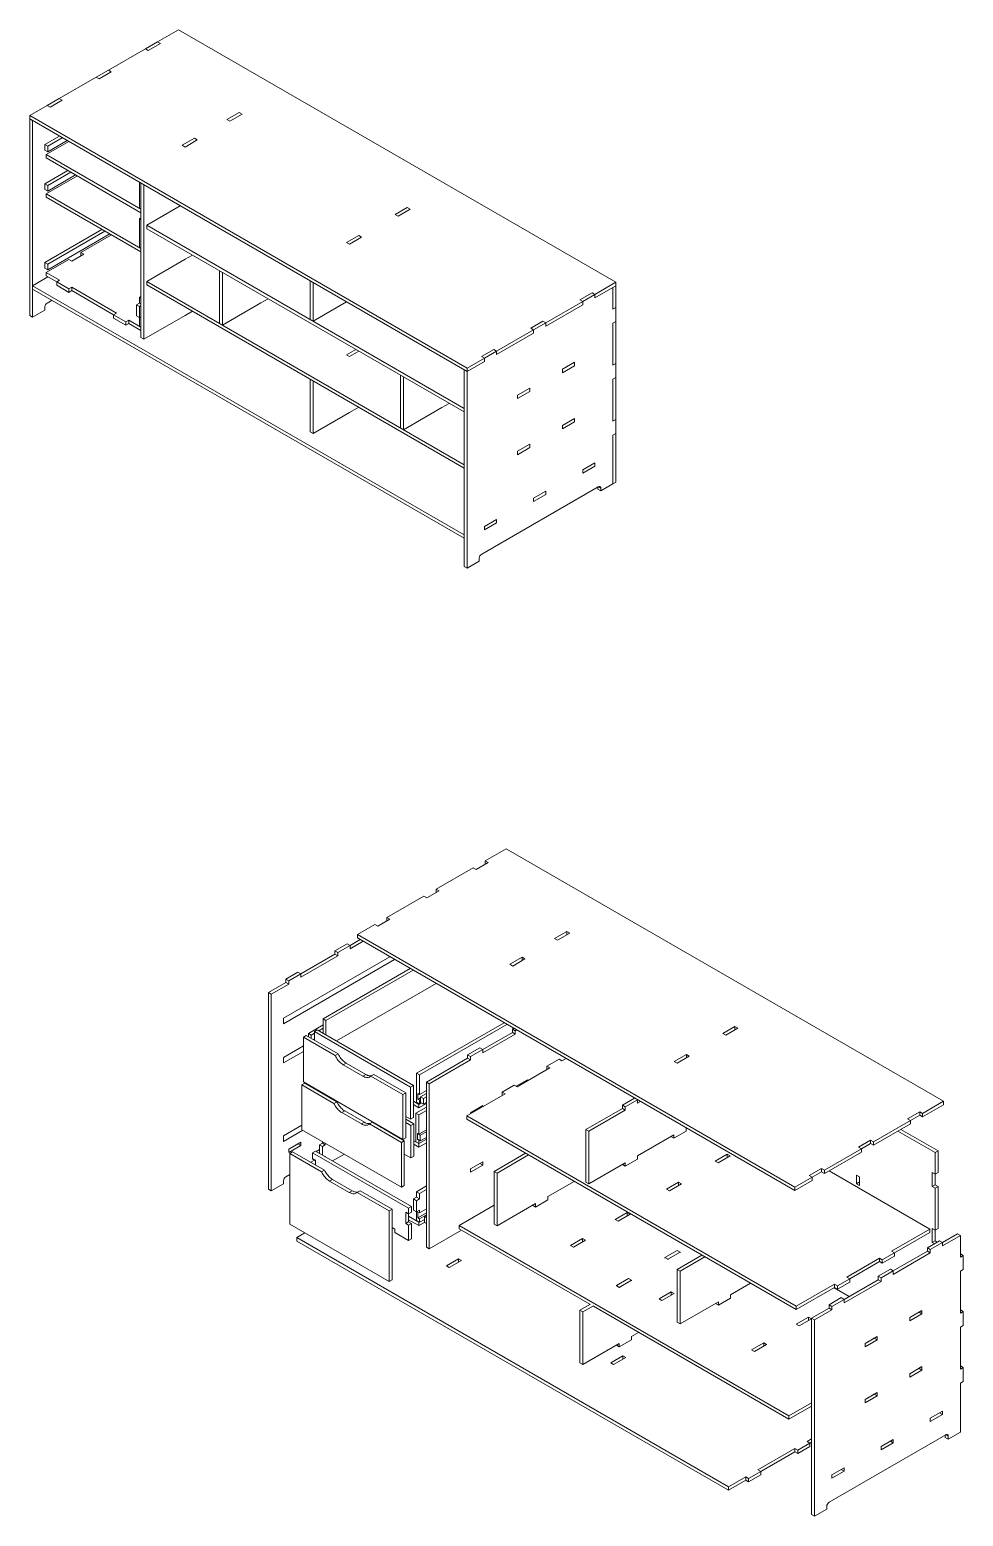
# Model space of a CAD drawing. Header units: millimetres. Extents: x -5350 to 9947, y -2228 to 2522.
# Drawn here: x 7231 to 9947, y -2076 to 2248 of the extents above; entities that cross this region are included whole.
import ezdxf

# ---------------------------------------------------------------- set-up
doc = ezdxf.new("R2010")
doc.units = ezdxf.units.MM

msp = doc.modelspace()

# ---------------------------------------------------------------- linework, layer by layer
at = {"color": 7, "linetype": 'Continuous', "lineweight": 15}
for p, q in [((7602.587, 2213.06), (7567.232, 2192.65)), ((7575.717, 2187.751), (7611.073, 2208.161)), ((7663.347, 2248.136), (7602.587, 2213.06)), ((7611.073, 2208.161), (7602.587, 2213.06)), ((8936.139, 1513.368), (7663.347, 2248.136)), ((7567.232, 2192.65), (7459.58, 2130.504)), ((7567.232, 2192.65), (7575.717, 2187.751)), ((7459.58, 2130.504), (7424.225, 2110.094)), ((7432.71, 2105.195), (7468.066, 2125.605)), ((7468.066, 2125.605), (7459.58, 2130.504)), ((7424.225, 2110.094), (7316.573, 2047.948)), ((7424.225, 2110.094), (7432.71, 2105.195)), ((7316.573, 2047.948), (7281.218, 2027.537)), ((7289.703, 2022.639), (7325.059, 2043.049)), ((7325.059, 2043.049), (7316.573, 2047.948)), ((7281.218, 2027.537), (7230.598, 1998.315)), ((7230.598, 1998.315), (8503.39, 1263.547)), ((7230.598, 1998.315), (7230.598, 1988.516)), ((7281.218, 2027.537), (7289.703, 2022.639)), ((7839.925, 2007.467), (7804.57, 1987.057)), ((7813.055, 1982.159), (7848.411, 2002.569)), ((7848.411, 2002.569), (7839.925, 2007.467)), ((7230.598, 1988.516), (8503.39, 1253.749)), ((7239.083, 1983.618), (7230.598, 1988.516)), ((7230.598, 1988.516), (7230.598, 1416.938)), ((7239.083, 1412.039), (7239.083, 1983.618)), ((7804.57, 1987.057), (7813.055, 1982.159)), ((7316.877, 1938.708), (7274.438, 1914.208)), ((7274.438, 1914.208), (7274.438, 1897.878)), ((7282.923, 1909.31), (7274.438, 1914.208)), ((7344.458, 1922.786), (7278.681, 1884.813)), ((7325.362, 1933.81), (7282.923, 1909.31)), ((7339.507, 1925.644), (7282.923, 1892.979)), ((7282.923, 1892.979), (7282.923, 1909.31)), ((7709.718, 1932.3), (7674.362, 1911.89)), ((7674.362, 1911.89), (7682.847, 1906.991)), ((7682.847, 1906.991), (7718.203, 1927.402)), ((7718.203, 1927.402), (7709.718, 1932.3)), ((7274.438, 1897.878), (7282.923, 1892.979)), ((7554.204, 1725.757), (7278.681, 1884.813)), ((7278.681, 1884.813), (7278.681, 1875.015)), ((7278.681, 1875.015), (7554.204, 1715.959)), ((7341.624, 1838.678), (7274.438, 1799.893)), ((7369.205, 1822.756), (7278.681, 1770.498)), ((7350.11, 1833.78), (7282.923, 1794.994)), ((7364.254, 1825.615), (7282.923, 1778.664)), ((7274.438, 1799.893), (7274.438, 1783.562)), ((7282.923, 1794.994), (7274.438, 1799.893)), ((7274.438, 1783.562), (7282.923, 1778.664)), ((7282.923, 1778.664), (7282.923, 1794.994)), ((7549.961, 1804.151), (7549.961, 1728.206)), ((7554.204, 1801.702), (7554.204, 1352.6)), ((7562.689, 1347.701), (7562.689, 1796.804)), ((7554.204, 1611.441), (7278.681, 1770.498)), ((7278.681, 1770.498), (7278.681, 1760.699)), ((7278.681, 1760.699), (7554.204, 1601.643)), ((7554.027, 1753.009), (7554.204, 1752.907)), ((7554.027, 1736.27), (7554.027, 1753.009)), ((7554.204, 1736.372), (7554.027, 1736.27)), ((7554.204, 1736.168), (7554.027, 1736.27)), ((7668.777, 1735.561), (7571.175, 1679.216)), ((8329.317, 1731.421), (8293.962, 1711.011)), ((8337.803, 1726.523), (8329.317, 1731.421)), ((7549.961, 1728.206), (7554.204, 1725.757)), ((7554.204, 1700.477), (7549.961, 1698.027)), ((7549.961, 1698.027), (7549.961, 1613.891)), ((7554.204, 1695.578), (7549.961, 1698.027)), ((8293.962, 1711.011), (8302.447, 1706.112)), ((8302.447, 1706.112), (8337.803, 1726.523)), ((7440.635, 1667.205), (7274.438, 1571.261)), ((7449.121, 1662.306), (7282.923, 1566.363)), ((7463.265, 1654.141), (7282.923, 1550.032)), ((7468.216, 1651.283), (7379.541, 1600.091)), ((8494.904, 1145.958), (7571.175, 1679.216)), ((7571.175, 1679.216), (7571.175, 1669.417)), ((8494.904, 1136.16), (7571.175, 1669.417)), ((8187.896, 1649.78), (8152.541, 1629.37)), ((8161.026, 1624.471), (8196.381, 1644.882)), ((8196.381, 1644.882), (8187.896, 1649.78)), ((7379.541, 1600.091), (7388.026, 1595.193)), ((7379.541, 1600.091), (7379.541, 1590.294)), ((7549.961, 1613.891), (7554.204, 1611.441)), ((7554.027, 1638.694), (7554.204, 1638.591)), ((7554.027, 1621.954), (7554.027, 1638.694)), ((7554.204, 1622.056), (7554.027, 1621.954)), ((7554.204, 1621.852), (7554.027, 1621.954)), ((8152.541, 1629.37), (8161.026, 1624.471)), ((7282.923, 1566.363), (7274.438, 1571.261)), ((7274.438, 1571.261), (7274.438, 1554.931)), ((7344.185, 1579.681), (7278.681, 1541.866)), ((7282.923, 1550.032), (7282.923, 1566.363)), ((7352.671, 1574.783), (7344.185, 1579.681)), ((7388.026, 1595.193), (7352.671, 1574.783)), ((7682.847, 1580.375), (7571.175, 1515.908)), ((7682.847, 1580.375), (7704.132, 1592.663)), ((7283.632, 1529.21), (7239.083, 1503.492)), ((7274.438, 1554.931), (7282.923, 1550.032)), ((7317.714, 1519.333), (7278.681, 1541.866)), ((7278.681, 1541.866), (7278.681, 1532.068)), ((7278.681, 1532.068), (7309.229, 1514.433)), ((7309.229, 1514.434), (7317.714, 1519.333)), ((7344.584, 1494.024), (7309.229, 1514.434)), ((7309.229, 1514.434), (7309.229, 1504.636)), ((8494.904, 982.65), (7571.175, 1515.908)), ((7571.175, 1515.908), (7571.175, 1506.109)), ((7791.398, 1542.285), (7782.912, 1547.184)), ((7782.912, 1547.184), (7782.912, 1393.674)), ((7791.398, 1388.776), (7791.398, 1542.285)), ((8046.475, 1517.52), (8046.475, 1404.831)), ((8494.904, 778.521), (7239.083, 1503.492)), ((7239.083, 1503.492), (7239.083, 1493.693)), ((8494.904, 768.723), (7239.083, 1493.693)), ((7344.584, 1484.226), (7309.229, 1504.636)), ((7353.069, 1498.923), (7344.584, 1494.024)), ((7344.584, 1494.024), (7344.584, 1484.226)), ((7353.069, 1489.124), (7344.584, 1484.226)), ((7483.22, 1423.788), (7353.069, 1498.923)), ((7353.069, 1498.923), (7353.069, 1489.124)), ((7353.069, 1489.124), (7474.735, 1418.888)), ((7554.204, 1471.845), (7549.961, 1469.396)), ((8494.904, 972.851), (7571.175, 1506.109)), ((8054.96, 1399.933), (8054.96, 1512.622)), ((8866.894, 1483.191), (8831.539, 1462.781)), ((8840.024, 1457.882), (8875.38, 1478.293)), ((8875.38, 1478.293), (8866.894, 1483.191)), ((8875.38, 1478.293), (8936.139, 1513.368)), ((8875.38, 1468.494), (8936.139, 1503.57)), ((8875.38, 1468.494), (8927.654, 1498.671)), ((8875.38, 1468.494), (8875.38, 1478.293)), ((8936.139, 1503.57), (8927.654, 1498.671)), ((8927.654, 1435.645), (8927.654, 1498.671)), ((8936.139, 1513.368), (8936.139, 1503.57)), ((8936.139, 1503.57), (8936.139, 1440.544)), ((7239.083, 1412.039), (7274.438, 1432.449)), ((7274.438, 1432.449), (7274.438, 1440.615)), ((7281.509, 1452.862), (7295.661, 1461.032)), ((7549.961, 1453.065), (7541.476, 1448.167)), ((7541.476, 1448.167), (7549.961, 1443.268)), ((7541.476, 1448.167), (7541.476, 1415.505)), ((7554.204, 1466.947), (7549.961, 1469.396)), ((7549.961, 1469.396), (7549.961, 1453.065)), ((7549.961, 1453.065), (7554.204, 1450.616)), ((7554.204, 1445.717), (7549.961, 1443.268)), ((7549.961, 1443.268), (7549.961, 1410.607)), ((7682.847, 1417.067), (7704.132, 1429.354)), ((7791.398, 1388.776), (7903.071, 1453.243)), ((7903.071, 1453.243), (7924.355, 1465.531)), ((8054.96, 1399.933), (8152.562, 1456.277)), ((8732.373, 1395.736), (8840.024, 1457.882)), ((8732.373, 1385.938), (8840.024, 1448.084)), ((8831.539, 1462.781), (8840.024, 1457.882)), ((8840.024, 1448.084), (8840.024, 1457.882)), ((8936.139, 1440.544), (8927.654, 1435.645)), ((8936.139, 1399.716), (8936.139, 1440.544)), ((7230.598, 1416.938), (7239.083, 1412.039)), ((7474.735, 1418.89), (7483.22, 1423.788)), ((7510.091, 1398.479), (7474.735, 1418.89)), ((7474.735, 1418.89), (7474.735, 1409.091)), ((7510.091, 1388.681), (7474.735, 1409.091)), ((7518.576, 1403.378), (7510.091, 1398.479)), ((7510.091, 1398.479), (7510.091, 1388.681)), ((7518.576, 1393.579), (7510.091, 1388.681)), ((7554.204, 1382.81), (7518.576, 1403.378)), ((7518.576, 1403.378), (7518.576, 1393.579)), ((7518.576, 1393.579), (7554.204, 1373.012)), ((7541.476, 1415.505), (7549.961, 1410.607)), ((7549.961, 1410.607), (7554.204, 1413.056)), ((7549.961, 1410.607), (7549.961, 1385.259)), ((7549.961, 1385.259), (7554.204, 1382.81)), ((7554.027, 1410.062), (7554.204, 1409.96)), ((7554.027, 1393.323), (7554.027, 1410.062)), ((7554.204, 1393.425), (7554.027, 1393.323)), ((7554.204, 1393.221), (7554.027, 1393.323)), ((7562.689, 1347.701), (7682.847, 1417.067)), ((7782.912, 1393.674), (7791.398, 1388.776)), ((8046.475, 1404.831), (8054.96, 1399.933)), ((8723.887, 1400.635), (8688.532, 1380.225)), ((8697.017, 1375.326), (8732.373, 1395.736)), ((8732.373, 1395.736), (8723.887, 1400.635)), ((8732.373, 1385.938), (8732.373, 1395.736)), ((8936.139, 1399.716), (8927.654, 1394.818)), ((8927.654, 1272.713), (8927.654, 1394.818)), ((8936.139, 1399.716), (8936.139, 1277.611)), ((7554.204, 1352.6), (7562.689, 1347.701)), ((8589.366, 1313.18), (8697.017, 1375.326)), ((8589.366, 1303.382), (8697.017, 1365.528)), ((8688.532, 1380.225), (8697.017, 1375.326)), ((8697.017, 1365.528), (8697.017, 1375.326)), ((8179.432, 1318.278), (8152.541, 1302.754)), ((8152.541, 1302.754), (8161.026, 1297.855)), ((8161.026, 1297.855), (8187.918, 1313.379)), ((8580.88, 1318.079), (8545.525, 1297.669)), ((8545.525, 1297.669), (8554.01, 1292.77)), ((8554.01, 1292.77), (8589.366, 1313.18)), ((8589.366, 1313.18), (8580.88, 1318.079)), ((8589.366, 1303.382), (8589.366, 1313.18)), ((8503.39, 1253.749), (8494.904, 1258.647)), ((8494.904, 1258.647), (8494.904, 687.069)), ((8503.39, 1263.547), (8554.01, 1292.77)), ((8503.39, 1253.749), (8554.01, 1282.972)), ((8503.39, 1263.547), (8503.39, 1253.749)), ((8554.01, 1282.972), (8554.01, 1292.77)), ((8780.626, 1260.284), (8815.981, 1280.694)), ((8780.626, 1250.486), (8815.981, 1270.896)), ((8780.626, 1250.486), (8780.626, 1260.284)), ((8815.981, 1270.896), (8815.981, 1280.694)), ((8936.139, 1277.611), (8927.654, 1272.713)), ((8936.139, 1236.784), (8936.139, 1277.611)), ((8054.96, 1226.826), (8046.475, 1231.725)), ((8046.475, 1231.725), (8046.475, 1078.215)), ((8054.96, 1073.316), (8054.96, 1226.826)), ((8318.522, 1237.983), (8310.037, 1242.882)), ((8310.037, 1242.882), (8310.037, 1089.372)), ((8318.522, 1084.473), (8318.522, 1237.983)), ((8503.39, 682.17), (8503.39, 1253.749)), ((8936.139, 1236.784), (8927.654, 1231.886)), ((8927.654, 1109.78), (8927.654, 1231.886)), ((8936.139, 1236.784), (8936.139, 1114.679)), ((8650.418, 1185.117), (8685.773, 1205.527)), ((8650.418, 1175.318), (8685.773, 1195.728)), ((8650.418, 1175.318), (8650.418, 1185.117)), ((8685.773, 1195.728), (8685.773, 1205.527)), ((8054.96, 1073.316), (8161.026, 1134.547)), ((8161.026, 1134.547), (8187.918, 1150.071)), ((8318.522, 1084.473), (8430.195, 1148.941)), ((8430.195, 1148.941), (8451.48, 1161.228)), ((8310.037, 1089.372), (8318.522, 1084.473)), ((8780.626, 1096.976), (8815.981, 1117.386)), ((8780.626, 1087.178), (8815.981, 1107.588)), ((8780.626, 1087.178), (8780.626, 1096.976)), ((8815.981, 1107.588), (8815.981, 1117.386)), ((8936.139, 1114.679), (8927.654, 1109.78)), ((8936.139, 1073.852), (8936.139, 1114.679)), ((8046.475, 1078.215), (8054.96, 1073.316)), ((8650.418, 1021.809), (8685.773, 1042.219)), ((8685.773, 1032.42), (8685.773, 1042.219)), ((8936.139, 1073.852), (8927.654, 1068.953)), ((8927.654, 927.093), (8927.654, 1068.953)), ((8936.139, 1073.852), (8936.139, 931.991)), ((8650.418, 1012.01), (8685.773, 1032.42)), ((8650.418, 1012.01), (8650.418, 1021.809)), ((8875.38, 988.368), (8840.024, 967.958)), ((8875.38, 978.57), (8840.024, 958.159)), ((8840.024, 967.958), (8840.024, 958.159)), ((8875.38, 988.368), (8875.38, 978.57)), ((8885.227, 918.931), (8545.816, 722.993)), ((8883.813, 911.581), (8883.813, 918.115)), ((8892.298, 906.683), (8883.813, 911.581)), ((8892.298, 906.683), (8927.654, 927.093)), ((8892.298, 906.683), (8892.298, 914.848)), ((8936.139, 931.991), (8927.654, 927.093)), ((8732.373, 905.812), (8697.017, 885.402)), ((8732.373, 896.013), (8697.017, 875.603)), ((8697.017, 885.402), (8697.017, 875.603)), ((8732.373, 905.812), (8732.373, 896.013)), ((8589.366, 823.256), (8554.01, 802.846)), ((8589.366, 823.256), (8589.366, 813.457)), ((8494.904, 778.521), (8494.904, 768.723)), ((8589.366, 813.457), (8554.01, 793.047)), ((8554.01, 802.846), (8554.01, 793.047)), ((8503.39, 682.17), (8538.745, 702.581)), ((8538.745, 710.746), (8538.745, 702.581)), ((8494.904, 687.069), (8503.39, 682.17)), ((8616.974, -134.291), (8556.215, -169.367)), ((8564.7, -174.266), (8556.215, -169.367)), ((8556.215, -179.164), (8556.215, -169.367)), ((9889.766, -869.059), (8616.974, -134.291)), ((8520.859, -189.777), (8413.208, -251.923)), ((8520.859, -189.777), (8529.345, -194.676)), ((8529.345, -194.676), (8564.7, -174.266)), ((8386.338, -277.232), (8421.693, -256.822)), ((8421.693, -256.822), (8413.208, -251.923)), ((8413.208, -261.72), (8413.208, -251.923)), ((8377.852, -272.333), (8270.201, -334.479)), ((8377.852, -272.333), (8386.338, -277.232)), ((8243.331, -359.788), (8278.686, -339.378)), ((8270.201, -343.637), (8261.814, -348.478)), ((8278.686, -339.378), (8270.201, -334.479)), ((8270.201, -344.276), (8270.201, -334.479)), ((8234.845, -354.89), (8184.225, -384.112)), ((8184.225, -384.112), (9457.017, -1118.88)), ((8184.225, -384.112), (8184.225, -393.911)), ((8234.845, -354.89), (8243.331, -359.788)), ((8261.814, -348.478), (8262.368, -348.798)), ((8261.814, -349.118), (8261.814, -348.478)), ((8793.553, -374.96), (8758.197, -395.37)), ((8766.683, -400.268), (8802.038, -379.858)), ((8802.038, -379.858), (8793.553, -374.96)), ((8793.553, -384.756), (8793.553, -374.96)), ((8154.162, -410.624), (8118.807, -431.035)), ((8118.807, -431.035), (8127.292, -435.933)), ((8118.807, -440.833), (8118.807, -431.035)), ((8127.292, -435.933), (8162.647, -415.523)), ((8162.647, -415.523), (8154.162, -410.624)), ((8162.647, -415.524), (8192.156, -398.489)), ((8162.647, -425.321), (8200.641, -403.388)), ((8162.647, -425.321), (8162.647, -415.523)), ((8184.225, -393.911), (9457.017, -1128.678)), ((8758.197, -395.37), (8766.683, -400.268)), ((8278.436, -448.298), (7969.02, -626.92)), ((7969.02, -643.169), (8292.509, -456.422)), ((7969.02, -643.25), (8292.58, -456.463)), ((8019.64, -498.081), (8118.807, -440.833)), ((8019.64, -507.877), (8127.292, -445.731)), ((8118.807, -440.833), (8127.292, -445.731)), ((8127.292, -445.731), (8127.292, -435.933)), ((8663.345, -450.127), (8627.989, -470.537)), ((8627.989, -470.537), (8636.475, -475.436)), ((8636.475, -475.436), (8671.83, -455.025)), ((8671.83, -455.025), (8663.345, -450.127)), ((8663.345, -459.924), (8663.345, -450.127)), ((8011.155, -493.18), (7975.8, -513.591)), ((7975.8, -513.591), (7984.285, -518.489)), ((7975.8, -523.389), (7975.8, -513.591)), ((7984.285, -518.489), (8019.64, -498.079)), ((7984.285, -528.288), (7984.285, -518.489)), ((8019.64, -498.079), (8011.155, -493.18)), ((8019.64, -507.877), (8019.64, -498.079)), ((8338.067, -482.722), (8084.088, -629.342)), ((8346.553, -487.621), (8092.573, -634.24)), ((7925.179, -552.612), (7975.8, -523.389)), ((7933.664, -557.51), (7925.179, -552.612)), ((7925.179, -552.612), (7925.179, -1124.19)), ((7933.664, -557.51), (7984.285, -528.288)), ((7933.664, -1129.089), (7933.664, -557.51)), ((7975.8, -523.389), (7984.285, -528.288)), ((8412.984, -525.971), (8123.219, -693.249)), ((7969.02, -626.92), (7969.02, -643.25)), ((8084.088, -646.901), (8041.533, -671.468)), ((8092.573, -634.24), (8084.088, -629.342)), ((8084.088, -629.342), (8084.088, -670.659)), ((8092.573, -675.558), (8092.573, -634.24)), ((8610.948, -640.253), (8356.165, -787.335)), ((8619.433, -645.151), (8364.65, -792.234)), ((8026.9, -682.52), (8035.385, -677.622)), ((8026.9, -682.52), (8026.9, -812.779)), ((8119.768, -736.132), (8026.9, -682.52)), ((8128.253, -731.233), (8035.385, -677.622)), ((8050.018, -676.366), (8041.533, -671.468)), ((8041.533, -671.468), (8041.533, -681.171)), ((8059.008, -671.176), (8050.018, -676.366)), ((8050.018, -686.069), (8050.018, -676.366)), ((8059.008, -687.507), (8055.758, -689.383)), ((8059.008, -689.286), (8057.299, -690.273)), ((8059.008, -665.978), (8067.494, -661.08)), ((8338.774, -827.483), (8059.008, -665.978)), ((8059.008, -665.978), (8059.008, -691.259)), ((8347.259, -822.585), (8067.494, -661.08)), ((8084.088, -656.698), (8071.996, -663.679)), ((8548.804, -718.336), (8635.172, -668.477)), ((8643.657, -673.375), (8548.804, -728.133)), ((8639.019, -656.458), (8635.172, -658.678)), ((8635.172, -658.678), (8643.657, -663.577)), ((8635.172, -668.477), (8635.172, -658.678)), ((8635.172, -668.477), (8643.657, -673.375)), ((8643.657, -663.577), (8647.504, -661.356)), ((8643.657, -673.375), (8643.657, -663.577)), ((9282.945, -651.006), (9247.589, -671.416)), ((9247.589, -671.416), (9256.075, -676.315)), ((9256.075, -676.315), (9291.43, -655.905)), ((9291.43, -655.905), (9282.945, -651.006)), ((9282.945, -660.803), (9282.945, -651.006)), ((8026.9, -707.822), (7969.02, -741.235)), ((7969.02, -757.484), (8026.9, -724.071)), ((7969.02, -757.566), (8026.9, -724.153)), ((8128.253, -731.233), (8119.768, -736.132)), ((8540.319, -713.436), (8504.964, -733.846)), ((8504.964, -733.846), (8513.449, -738.744)), ((8504.964, -743.644), (8504.964, -733.846)), ((8513.449, -738.744), (8548.804, -718.334)), ((8548.804, -718.334), (8540.319, -713.436)), ((8548.804, -728.133), (8548.804, -718.334)), ((9141.523, -732.647), (9106.168, -753.057)), ((9150.009, -737.545), (9141.523, -732.647)), ((9141.523, -742.444), (9141.523, -732.647)), ((7969.02, -741.235), (7969.02, -757.566)), ((8151.545, -758.063), (8143.06, -762.962)), ((8143.06, -762.962), (8200.007, -795.837)), ((8151.545, -758.063), (8208.493, -790.939)), ((8384.806, -813.01), (8504.964, -743.644)), ((8513.449, -748.543), (8393.291, -817.909)), ((8504.964, -743.644), (8513.449, -748.543)), ((8513.449, -748.543), (8513.449, -738.744)), ((8744.133, -771.946), (8649.28, -826.703)), ((8771.003, -746.637), (8735.647, -767.047)), ((8735.647, -767.047), (8744.133, -771.946)), ((8735.647, -776.844), (8735.647, -767.047)), ((8779.488, -751.536), (8771.003, -746.637)), ((8791.602, -744.542), (8779.488, -751.536)), ((8790.685, -744.013), (8790.685, -745.072)), ((8791.358, -744.401), (8791.358, -744.683)), ((9106.168, -753.057), (9114.653, -757.956)), ((9114.653, -757.956), (9150.009, -737.545)), ((8022.904, -821.504), (8031.389, -816.606)), ((8022.904, -821.504), (8022.904, -951.764)), ((8115.773, -875.116), (8022.904, -821.504)), ((8026.9, -812.779), (8316.167, -979.77)), ((8124.258, -870.218), (8031.389, -816.606)), ((8208.493, -790.939), (8200.007, -795.837)), ((8231.784, -791), (8223.299, -795.899)), ((8316.167, -849.511), (8223.299, -795.899)), ((8324.653, -844.612), (8231.784, -791)), ((8364.65, -792.234), (8356.165, -787.335)), ((8356.165, -787.335), (8356.165, -871.472)), ((8364.65, -849.221), (8364.65, -792.234)), ((8393.291, -817.909), (8384.806, -813.01)), ((8384.806, -813.01), (8384.806, -1293.136)), ((8393.291, -1298.035), (8393.291, -817.909)), ((8646.626, -825.171), (8679.012, -806.475)), ((8670.527, -811.375), (8646.627, -825.172)), ((8670.527, -811.375), (8670.527, -811.373)), ((8673.18, -812.906), (8670.527, -811.375)), ((8679.012, -809.539), (8679.012, -806.475)), ((8060.208, -832.008), (8060.208, -833.242)), ((8316.167, -849.511), (8324.653, -844.612)), ((8316.167, -979.77), (8316.167, -849.511)), ((8324.653, -974.871), (8324.653, -844.612)), ((8338.774, -827.483), (8347.259, -822.585)), ((8338.774, -921.419), (8338.774, -827.483)), ((8347.259, -916.52), (8347.259, -822.585)), ((8360.231, -846.669), (8364.65, -849.221)), ((8360.231, -863.408), (8360.231, -846.669)), ((8367.658, -859.121), (8360.231, -863.408)), ((8364.65, -865.96), (8360.231, -863.408)), ((8384.806, -837.585), (8364.65, -849.221)), ((8367.658, -864.223), (8364.65, -865.96)), ((8384.806, -846.331), (8367.658, -856.23)), ((8367.658, -856.23), (8367.658, -872.561)), ((8376.144, -861.128), (8367.658, -856.23)), ((8384.806, -856.128), (8376.144, -861.128)), ((8376.144, -877.459), (8376.144, -861.128)), ((8613.925, -847.113), (8502.252, -911.581)), ((8640.795, -821.805), (8605.439, -842.215)), ((8605.439, -842.215), (8613.925, -847.113)), ((8605.439, -852.012), (8605.439, -842.215)), ((8649.28, -826.703), (8640.795, -821.805)), ((8990.586, -859.413), (8955.311, -879.777)), ((8963.796, -884.676), (8999.071, -864.312)), ((8999.151, -874.064), (8999.151, -864.358)), ((8124.258, -870.218), (8115.773, -875.116)), ((8147.549, -897.048), (8139.064, -901.946)), ((8139.064, -901.946), (8196.012, -934.822)), ((8147.549, -897.048), (8204.497, -929.923)), ((8363.053, -877.807), (8347.259, -868.689)), ((8347.259, -878.488), (8363.053, -887.605)), ((8384.806, -885.631), (8354.567, -903.087)), ((8363.053, -907.986), (8354.567, -903.087)), ((8354.567, -903.087), (8354.567, -987.224)), ((8356.165, -871.472), (8364.65, -876.37)), ((8369.899, -873.854), (8363.053, -877.807)), ((8384.806, -875.047), (8363.053, -887.605)), ((8363.053, -887.605), (8363.053, -877.807)), ((8384.806, -895.428), (8363.053, -907.986)), ((8363.053, -964.972), (8363.053, -907.986)), ((8364.65, -876.37), (8364.65, -865.96)), ((8369.454, -873.597), (8364.65, -876.37)), ((8367.658, -872.561), (8376.144, -877.459)), ((8384.806, -872.459), (8376.144, -877.459)), ((8513.449, -902.052), (8548.804, -881.642)), ((8540.319, -886.542), (8513.449, -902.054)), ((8513.449, -905.117), (8513.449, -902.052)), ((8540.319, -886.542), (8540.319, -886.541)), ((8542.972, -888.074), (8540.319, -886.542)), ((8548.804, -884.706), (8548.804, -881.642)), ((8849.244, -950.806), (8955.311, -889.576)), ((8857.73, -955.705), (8963.796, -894.474)), ((8955.311, -879.777), (8963.796, -884.676)), ((8955.311, -889.576), (8955.311, -879.777)), ((8955.311, -889.576), (8963.796, -894.474)), ((8963.796, -894.474), (8963.796, -884.676)), ((8999.151, -874.064), (9007.558, -869.211)), ((9820.522, -899.236), (9785.166, -919.646)), ((9829.007, -904.134), (9820.522, -899.236)), ((9820.522, -909.035), (9820.522, -899.236)), ((9829.007, -904.134), (9889.766, -869.059)), ((9829.007, -913.933), (9889.766, -878.857)), ((9829.007, -913.933), (9829.007, -904.134)), ((9889.766, -869.059), (9889.766, -878.857)), ((8022.904, -938.76), (7969.02, -969.867)), ((8204.497, -929.923), (8196.012, -934.822)), ((8227.789, -929.985), (8219.303, -934.883)), ((8312.172, -988.495), (8219.303, -934.883)), ((8320.657, -983.597), (8227.789, -929.985)), ((8324.653, -913.266), (8338.774, -921.419)), ((8348.459, -934.771), (8324.653, -921.028)), ((8339.974, -939.67), (8324.653, -930.825)), ((8338.774, -921.419), (8347.259, -916.52)), ((8339.974, -939.67), (8348.459, -934.771)), ((8339.974, -1033.605), (8339.974, -939.67)), ((8348.459, -1028.706), (8348.459, -934.771)), ((9461.337, -1465.249), (8502.252, -911.581)), ((8502.252, -911.581), (8502.252, -921.379)), ((9461.337, -1475.047), (8502.252, -921.379)), ((8857.73, -955.705), (8849.244, -950.806)), ((8849.244, -950.806), (8849.244, -1104.316)), ((9140.572, -955.731), (9140.572, -945.999)), ((9686, -986.691), (9793.651, -924.545)), ((9686, -996.489), (9793.651, -934.343)), ((9765.542, -950.57), (9873.851, -1013.095)), ((9785.166, -919.646), (9793.651, -924.545)), ((9820.522, -909.035), (9793.651, -924.546)), ((9793.651, -934.343), (9793.651, -924.545)), ((9829.007, -913.933), (9820.522, -909.035)), ((7969.02, -986.116), (8025.715, -953.386)), ((7969.02, -986.198), (8025.786, -953.427)), ((7969.02, -969.867), (7969.02, -986.198)), ((8019.64, -988.003), (7984.285, -1008.414)), ((7984.285, -1008.415), (8011.155, -992.903)), ((8011.155, -992.902), (8011.155, -992.903)), ((8011.155, -992.903), (8019.64, -997.802)), ((8019.64, -988.003), (8019.64, -997.802)), ((8022.904, -951.764), (8312.172, -1118.754)), ((8073.705, -995.749), (8082.19, -990.851)), ((8082.19, -985.989), (8082.19, -990.851)), ((8090.675, -995.749), (8082.19, -990.851)), ((8090.675, -995.749), (8090.675, -990.887)), ((8312.172, -988.495), (8320.657, -983.597)), ((8312.172, -1118.754), (8312.172, -988.495)), ((8316.167, -979.77), (8324.653, -974.871)), ((8320.657, -1113.856), (8320.657, -983.597)), ((8363.053, -992.122), (8348.459, -983.697)), ((8348.459, -993.496), (8363.053, -1001.921)), ((8354.567, -987.224), (8363.053, -992.122)), ((8358.633, -962.421), (8363.053, -964.972)), ((8358.633, -979.16), (8358.633, -962.421)), ((8358.81, -979.058), (8358.633, -979.16)), ((8363.053, -981.711), (8358.633, -979.16)), ((8358.987, -962.625), (8358.81, -962.727)), ((8358.81, -962.727), (8358.81, -979.058)), ((8367.295, -967.626), (8358.81, -962.727)), ((8358.81, -979.058), (8367.295, -983.956)), ((8384.806, -952.414), (8363.053, -964.972)), ((8384.806, -979.564), (8363.053, -992.122)), ((8363.229, -981.609), (8363.053, -981.711)), ((8363.053, -992.122), (8363.053, -981.711)), ((8384.806, -989.363), (8363.053, -1001.921)), ((8363.053, -1001.921), (8363.053, -992.122)), ((8384.806, -957.517), (8367.295, -967.626)), ((8367.295, -983.956), (8367.295, -967.626)), ((8384.806, -973.848), (8367.295, -983.956)), ((8857.73, -1109.214), (8857.73, -955.705)), ((8999.151, -1027.574), (9105.217, -966.343)), ((9096.732, -971.243), (9096.732, -971.241)), ((9096.732, -971.243), (9105.217, -976.141)), ((9105.217, -976.141), (9140.572, -955.731)), ((9105.217, -976.141), (9105.217, -966.343)), ((9677.515, -981.792), (9642.159, -1002.202)), ((9677.515, -991.591), (9650.645, -1007.102)), ((9686, -986.691), (9677.515, -981.792)), ((9677.515, -991.591), (9677.515, -981.792)), ((9686, -996.489), (9677.515, -991.591)), ((9686, -996.489), (9686, -986.691)), ((9757.057, -955.469), (9865.365, -1017.994)), ((8019.64, -997.802), (7984.285, -1018.212)), ((7984.285, -1008.414), (7984.285, -1018.212)), ((7987.12, -1020.603), (7995.606, -1015.705)), ((7987.12, -1020.603), (7987.12, -1226.33)), ((8079.989, -1074.215), (7987.12, -1020.603)), ((8088.474, -1069.317), (7995.606, -1015.705)), ((8053.511, -1020.763), (8053.277, -1020.898)), ((8053.511, -1021.034), (8053.277, -1020.898)), ((8053.277, -1020.898), (8053.277, -1037.229)), ((8053.277, -1037.229), (8061.762, -1042.127)), ((8053.511, -1018.598), (8061.996, -1013.699)), ((8053.511, -1018.598), (8053.511, -1034.928)), ((8333.277, -1180.103), (8053.511, -1018.598)), ((8061.996, -1039.827), (8053.511, -1034.928)), ((8341.762, -1175.205), (8061.996, -1013.699)), ((8073.705, -1009.105), (8063.872, -1014.782)), ((8073.705, -1018.902), (8072.357, -1019.68)), ((8082.19, -1000.648), (8073.705, -995.749)), ((8073.705, -1020.458), (8073.705, -995.749)), ((8082.19, -1000.648), (8090.675, -995.749)), ((8082.19, -1025.357), (8082.19, -1000.648)), ((8090.675, -1028.411), (8089.078, -1029.333)), ((8090.675, -1030.255), (8090.675, -1028.411)), ((8146.19, -1022.935), (8112.093, -1042.619)), ((8320.657, -1022.454), (8339.974, -1033.605)), ((8339.974, -1033.605), (8348.459, -1028.706)), ((8582.413, -1072.727), (8673.418, -1020.191)), ((8590.898, -1077.626), (8681.903, -1025.09)), ((8963.796, -1057.782), (8999.151, -1037.372)), ((8999.151, -1037.372), (8999.151, -1027.574)), ((9260.395, -1022.684), (9225.039, -1043.094)), ((9233.525, -1047.992), (9268.88, -1027.582)), ((9268.88, -1027.582), (9260.395, -1022.684)), ((9260.395, -1032.481), (9260.395, -1022.684)), ((9542.993, -1069.247), (9650.645, -1007.101)), ((9542.993, -1079.045), (9650.645, -1016.899)), ((9642.159, -1002.202), (9650.645, -1007.101)), ((9650.645, -1016.899), (9650.645, -1007.101)), ((9873.851, -1013.095), (9865.365, -1017.994)), ((9865.365, -1017.994), (9865.365, -1081.02)), ((9873.851, -1013.095), (9873.851, -1076.121)), ((8048.695, -1046.353), (8058.888, -1040.468)), ((8061.762, -1042.127), (8061.762, -1039.691)), ((8061.996, -1041.992), (8061.762, -1042.127)), ((8061.996, -1054.032), (8061.996, -1039.827)), ((8088.474, -1069.317), (8079.989, -1074.215)), ((8513.449, -1065.361), (8548.804, -1044.95)), ((8540.319, -1049.85), (8513.449, -1065.362)), ((8513.449, -1075.159), (8548.804, -1054.749)), ((8513.449, -1075.159), (8513.449, -1065.361)), ((8540.319, -1049.85), (8540.319, -1049.849)), ((8548.804, -1054.749), (8540.319, -1049.85)), ((8548.804, -1054.749), (8548.804, -1044.95)), ((8590.898, -1077.626), (8582.413, -1072.727)), ((8582.413, -1072.727), (8582.413, -1226.237)), ((8590.898, -1231.136), (8590.898, -1077.626)), ((8857.73, -1109.214), (8963.796, -1047.984)), ((8955.311, -1052.884), (8955.311, -1052.882)), ((8955.311, -1052.884), (8963.796, -1057.782)), ((8963.796, -1057.782), (8963.796, -1047.984)), ((9225.039, -1043.094), (9233.525, -1047.992)), ((9534.508, -1064.348), (9499.152, -1084.758)), ((9534.508, -1074.147), (9507.638, -1089.659)), ((9542.993, -1069.247), (9534.508, -1064.348)), ((9534.508, -1074.147), (9534.508, -1064.348)), ((9542.993, -1079.045), (9534.508, -1074.147)), ((9542.993, -1079.045), (9542.993, -1069.247)), ((9850.246, -1240.736), (9556.576, -1071.204)), ((9865.365, -1081.02), (9856.88, -1076.121)), ((9856.88, -1076.121), (9856.88, -1116.949)), ((9873.851, -1076.121), (9865.365, -1081.02)), ((9865.365, -1081.02), (9865.365, -1112.05)), ((7925.179, -1124.19), (7933.664, -1129.089)), ((7933.664, -1129.089), (7969.02, -1108.679)), ((7969.02, -1108.679), (7969.02, -1100.513)), ((7976.091, -1088.266), (7987.12, -1081.899)), ((8111.766, -1096.147), (8103.28, -1101.045)), ((8103.28, -1101.045), (8160.228, -1133.921)), ((8111.766, -1096.147), (8168.713, -1129.022)), ((8312.172, -1118.754), (8320.657, -1113.856)), ((8384.806, -1115.359), (8356.064, -1131.951)), ((8737.926, -1146.258), (8814.861, -1101.845)), ((8849.244, -1104.316), (8857.73, -1109.214)), ((9118.973, -1104.325), (9083.618, -1124.735)), ((9092.103, -1129.633), (9127.459, -1109.223)), ((9127.459, -1109.223), (9118.973, -1104.325)), ((9118.973, -1114.121), (9118.973, -1104.325)), ((9457.017, -1118.88), (9507.638, -1089.657)), ((9457.017, -1128.678), (9507.638, -1099.455)), ((9457.017, -1118.88), (9457.017, -1128.678)), ((9499.152, -1084.758), (9507.638, -1089.657)), ((9507.638, -1099.455), (9507.638, -1089.657)), ((9645.142, -1089.009), (9636.657, -1084.11)), ((9636.657, -1084.11), (9636.657, -1108.607)), ((9645.142, -1103.708), (9636.657, -1108.607)), ((9636.657, -1108.607), (9645.142, -1113.505)), ((9645.142, -1113.505), (9645.142, -1089.009)), ((9865.365, -1112.05), (9856.88, -1116.949)), ((9856.88, -1116.949), (9865.365, -1121.847)), ((9865.365, -1112.05), (9873.851, -1116.949)), ((9873.851, -1116.949), (9865.365, -1121.847)), ((9865.365, -1121.847), (9865.365, -1243.952)), ((9873.851, -1116.949), (9873.851, -1239.054)), ((8168.713, -1129.022), (8160.228, -1133.921)), ((8192.005, -1129.084), (8183.52, -1133.982)), ((8276.388, -1187.594), (8183.52, -1133.982)), ((8284.873, -1182.696), (8192.005, -1129.084)), ((8356.064, -1148.282), (8347.578, -1153.18)), ((8347.578, -1153.18), (8356.064, -1158.079)), ((8347.578, -1153.18), (8347.578, -1185.842)), ((8364.549, -1136.849), (8356.064, -1131.951)), ((8356.064, -1131.951), (8356.064, -1148.282)), ((8356.064, -1148.282), (8364.549, -1153.18)), ((8364.549, -1153.18), (8356.064, -1158.079)), ((8356.064, -1158.079), (8356.064, -1190.74)), ((8384.806, -1125.155), (8364.549, -1136.849)), ((8364.549, -1153.18), (8364.549, -1136.849)), ((8590.898, -1231.136), (8702.571, -1166.668)), ((8702.571, -1176.467), (8737.926, -1156.057)), ((8702.571, -1176.467), (8702.571, -1166.668)), ((8737.926, -1156.057), (8737.926, -1146.258)), ((9083.618, -1124.735), (9092.103, -1129.633)), ((8276.388, -1187.594), (8284.873, -1182.696)), ((8276.388, -1393.321), (8276.388, -1187.594)), ((8284.873, -1388.422), (8284.873, -1182.696)), ((8333.277, -1196.434), (8324.792, -1191.535)), ((8324.792, -1191.535), (8324.792, -1224.197)), ((8333.277, -1180.103), (8341.762, -1175.205)), ((8333.277, -1196.434), (8333.277, -1180.103)), ((8341.762, -1191.535), (8333.277, -1196.434)), ((8333.277, -1196.434), (8333.277, -1219.299)), ((8363.053, -1220.754), (8333.277, -1203.565)), ((8341.762, -1191.535), (8341.762, -1175.205)), ((8347.578, -1185.842), (8356.064, -1190.74)), ((8356.064, -1190.74), (8364.549, -1185.842)), ((8356.064, -1190.74), (8356.064, -1216.088)), ((8360.129, -1191.285), (8364.549, -1193.836)), ((8360.129, -1208.024), (8360.129, -1191.285)), ((8384.806, -1193.779), (8360.129, -1208.024)), ((8364.549, -1210.575), (8360.129, -1208.024)), ((8384.806, -1182.142), (8364.549, -1193.836)), ((8364.549, -1193.836), (8364.549, -1185.842)), ((8384.806, -1198.881), (8364.549, -1210.575)), ((8364.549, -1220.986), (8364.549, -1210.575)), ((8384.806, -1201.593), (8379.224, -1204.816)), ((8384.806, -1208.038), (8379.224, -1204.816)), ((8379.224, -1204.816), (8379.224, -1221.146)), ((8582.413, -1171.577), (8480.702, -1230.293)), ((8694.086, -1171.568), (8694.086, -1171.567)), ((8694.086, -1171.568), (8702.571, -1176.467)), ((8969.676, -1192.482), (8934.321, -1212.892)), ((8942.806, -1217.791), (8978.162, -1197.38)), ((8978.162, -1197.38), (8969.676, -1192.482)), ((8969.676, -1202.279), (8969.676, -1192.482)), ((7987.12, -1226.33), (8276.388, -1393.321)), ((8031.504, -1251.952), (8007.805, -1265.634)), ((8293.406, -1241.223), (8284.873, -1236.297)), ((8293.406, -1241.223), (8293.406, -1251.021)), ((8293.406, -1251.021), (8333.277, -1274.038)), ((8333.277, -1219.299), (8324.792, -1224.197)), ((8324.792, -1224.197), (8333.277, -1229.095)), ((8333.277, -1213.363), (8363.053, -1230.552)), ((8333.277, -1219.299), (8341.762, -1224.197)), ((8341.762, -1224.197), (8333.277, -1229.095)), ((8333.277, -1274.038), (8333.277, -1229.095)), ((8341.762, -1269.14), (8341.762, -1224.197)), ((8356.064, -1216.088), (8364.549, -1220.986)), ((8363.599, -1220.438), (8363.053, -1220.754)), ((8363.053, -1230.552), (8363.053, -1220.754)), ((8379.285, -1221.182), (8363.053, -1230.552)), ((8379.224, -1212.515), (8364.549, -1220.986)), ((8379.224, -1221.146), (8384.806, -1224.369)), ((8393.291, -1298.035), (8487.182, -1243.832)), ((9439.788, -1783.961), (8480.702, -1230.293)), ((8480.702, -1230.293), (8480.702, -1240.092)), ((8860.84, -1459.541), (8480.702, -1240.092)), ((8582.413, -1226.237), (8590.898, -1231.136)), ((8934.321, -1212.892), (8942.806, -1217.791)), ((9850.246, -1240.736), (9738.573, -1305.204)), ((9747.058, -1310.104), (9850.246, -1250.535)), ((9850.246, -1240.736), (9850.246, -1250.535)), ((9865.365, -1243.952), (9856.88, -1239.054)), ((9856.88, -1239.054), (9856.88, -1279.881)), ((9873.851, -1239.054), (9865.365, -1243.952)), ((9865.365, -1243.952), (9865.365, -1274.983)), ((9263.626, -1990.604), (8007.805, -1265.634)), ((8007.805, -1265.634), (8007.805, -1275.432)), ((9263.626, -2000.403), (8007.805, -1275.432)), ((8333.277, -1274.038), (8341.762, -1269.14)), ((8384.806, -1293.136), (8393.291, -1298.035)), ((8839.468, -1267.649), (8804.113, -1288.059)), ((8804.113, -1288.059), (8812.598, -1292.958)), ((8812.598, -1292.958), (8847.954, -1272.548)), ((8847.954, -1272.548), (8839.468, -1267.649)), ((8839.468, -1277.446), (8839.468, -1267.649)), ((9878.055, -1275.072), (9842.7, -1295.483)), ((9842.7, -1295.483), (9851.185, -1300.381)), ((9842.7, -1305.281), (9842.7, -1295.483)), ((9851.185, -1300.381), (9886.54, -1279.971)), ((9865.365, -1274.983), (9856.88, -1279.881)), ((9856.88, -1279.881), (9863.303, -1283.589)), ((9865.365, -1274.983), (9871.788, -1278.69)), ((9886.54, -1279.971), (9878.055, -1275.072)), ((9886.54, -1279.972), (9930.329, -1254.694)), ((9886.54, -1289.769), (9938.814, -1259.592)), ((9886.54, -1289.769), (9886.54, -1279.971)), ((9938.814, -1259.592), (9930.329, -1254.694)), ((9938.814, -1322.618), (9938.814, -1259.592)), ((8478.44, -1326.75), (8443.084, -1347.16)), ((8451.569, -1352.058), (8486.925, -1331.648)), ((8486.925, -1331.648), (8478.44, -1326.75)), ((8478.44, -1336.547), (8478.44, -1326.75)), ((9114.633, -1303.231), (9079.277, -1323.641)), ((9079.277, -1323.641), (9087.763, -1328.54)), ((9079.277, -1325.354), (9079.277, -1323.641)), ((9087.763, -1328.54), (9123.118, -1308.13)), ((9087.763, -1330.252), (9087.763, -1328.54)), ((9123.118, -1308.13), (9114.633, -1303.231)), ((9114.643, -1358.233), (9186.815, -1316.569)), ((9123.118, -1309.842), (9123.118, -1308.13)), ((9123.128, -1363.131), (9195.3, -1321.467)), ((9703.218, -1325.614), (9608.365, -1380.371)), ((9616.85, -1385.271), (9703.218, -1335.412)), ((9703.218, -1325.614), (9711.703, -1330.512)), ((9703.218, -1335.412), (9703.218, -1325.614)), ((9703.218, -1335.412), (9711.703, -1340.311)), ((9711.703, -1330.512), (9747.058, -1310.102)), ((9711.703, -1340.311), (9747.058, -1319.901)), ((9711.703, -1340.311), (9711.703, -1330.512)), ((9747.058, -1310.102), (9738.573, -1305.204)), ((9743.533, -1362.529), (9842.7, -1305.281)), ((9743.533, -1372.325), (9851.185, -1310.179)), ((9747.058, -1319.901), (9747.058, -1310.102)), ((9842.7, -1305.281), (9851.185, -1310.179)), ((9851.185, -1310.179), (9851.185, -1300.381)), ((9947.3, -1317.72), (9938.814, -1312.821)), ((9947.3, -1317.72), (9938.814, -1322.618)), ((9947.3, -1358.547), (9947.3, -1317.72)), ((8443.084, -1347.16), (8451.569, -1352.058)), ((9123.128, -1363.131), (9114.643, -1358.233)), ((9114.643, -1358.233), (9114.643, -1511.743)), ((9123.128, -1516.641), (9123.128, -1363.131)), ((9616.85, -1385.27), (9608.365, -1380.371)), ((9735.048, -1357.628), (9699.693, -1378.039)), ((9699.693, -1378.039), (9708.178, -1382.937)), ((9699.693, -1387.837), (9699.693, -1378.039)), ((9708.178, -1382.937), (9743.533, -1362.527)), ((9708.178, -1392.736), (9708.178, -1382.937)), ((9743.533, -1362.527), (9735.048, -1357.628)), ((9743.533, -1372.325), (9743.533, -1362.527)), ((9947.3, -1358.547), (9938.814, -1363.445)), ((9938.814, -1485.551), (9938.814, -1363.445)), ((8276.388, -1393.321), (8284.873, -1388.422)), ((8973.211, -1384.872), (8937.856, -1405.282)), ((8937.856, -1405.282), (8946.341, -1410.181)), ((8937.856, -1406.994), (8937.856, -1405.282)), ((8946.341, -1410.181), (8981.696, -1389.77)), ((8946.341, -1411.893), (8946.341, -1410.181)), ((8981.696, -1389.77), (8973.211, -1384.872)), ((8981.696, -1391.483), (8981.696, -1389.77)), ((9097.424, -1423.037), (9062.068, -1443.447)), ((9105.909, -1427.936), (9097.424, -1423.037)), ((9097.424, -1432.834), (9097.424, -1423.037)), ((9270.156, -1431.764), (9328.258, -1398.222)), ((9573.01, -1400.781), (9461.337, -1465.249)), ((9461.337, -1475.047), (9573.01, -1410.58)), ((9615.558, -1436.407), (9571.915, -1411.212)), ((9573.01, -1400.781), (9581.495, -1405.68)), ((9573.01, -1410.58), (9573.01, -1400.781)), ((9573.01, -1410.58), (9581.495, -1415.478)), ((9581.495, -1405.68), (9616.85, -1385.27)), ((9581.495, -1415.478), (9616.85, -1395.068)), ((9581.495, -1415.478), (9581.495, -1405.68)), ((9600.526, -1445.085), (9699.693, -1387.837)), ((9600.526, -1454.882), (9708.178, -1392.736)), ((9616.85, -1395.068), (9616.85, -1385.27)), ((9699.693, -1387.837), (9708.178, -1392.736)), ((8831.79, -1476.311), (8862.324, -1458.684)), ((8840.275, -1481.21), (8870.809, -1463.583)), ((9439.788, -1793.76), (8870.809, -1465.295)), ((9062.068, -1443.447), (9070.554, -1448.346)), ((9070.554, -1448.346), (9105.909, -1427.936)), ((9123.128, -1516.641), (9234.801, -1452.174)), ((9226.315, -1457.074), (9226.315, -1457.072)), ((9226.315, -1457.074), (9234.801, -1461.972)), ((9234.801, -1461.972), (9270.156, -1441.562)), ((9234.801, -1461.972), (9234.801, -1452.174)), ((9270.156, -1441.562), (9270.156, -1431.764)), ((9461.337, -1465.249), (9461.337, -1475.047)), ((9592.041, -1440.185), (9556.686, -1460.595)), ((9556.686, -1460.595), (9565.171, -1465.493)), ((9556.686, -1470.393), (9556.686, -1460.595)), ((9565.171, -1465.493), (9600.526, -1445.083)), ((9565.171, -1475.292), (9565.171, -1465.493)), ((9600.526, -1445.083), (9592.041, -1440.185)), ((9600.526, -1454.882), (9600.526, -1445.083)), ((8840.275, -1481.21), (8831.79, -1476.311)), ((8831.79, -1476.311), (8831.79, -1629.821)), ((8840.275, -1634.719), (8840.275, -1481.21)), ((9114.643, -1511.743), (9123.128, -1516.641)), ((9496.8, -1496.784), (9461.445, -1517.194)), ((9469.93, -1522.093), (9505.286, -1501.683)), ((9505.286, -1501.683), (9496.8, -1496.784)), ((9496.8, -1506.581), (9496.8, -1496.784)), ((9506.065, -1499.616), (9556.686, -1470.393)), ((9514.55, -1504.514), (9506.065, -1499.616)), ((9506.065, -1499.616), (9506.065, -2071.195)), ((9514.55, -1504.514), (9565.171, -1475.292)), ((9514.55, -2076.093), (9514.55, -1504.514)), ((9556.686, -1470.393), (9565.171, -1475.292)), ((9791.786, -1497.979), (9827.142, -1477.569)), ((9818.656, -1482.469), (9791.786, -1497.981)), ((9791.786, -1507.778), (9827.142, -1487.367)), ((9791.786, -1507.778), (9791.786, -1497.979)), ((9818.656, -1482.469), (9818.656, -1482.467)), ((9827.142, -1487.367), (9818.656, -1482.469)), ((9827.142, -1487.367), (9827.142, -1477.569)), ((9947.3, -1480.652), (9938.814, -1475.754)), ((9947.3, -1480.652), (9938.814, -1485.551)), ((9947.3, -1521.479), (9947.3, -1480.652)), ((8981.696, -1553.079), (9002.283, -1541.194)), ((8981.696, -1562.877), (8981.696, -1553.079)), ((9461.445, -1517.194), (9469.93, -1522.093)), ((9661.579, -1573.147), (9696.934, -1552.736)), ((9696.934, -1562.535), (9696.934, -1552.736)), ((9947.3, -1521.479), (9938.814, -1526.378)), ((9938.814, -1648.483), (9938.814, -1526.378)), ((8840.275, -1634.719), (8946.341, -1573.489)), ((8937.856, -1578.389), (8937.856, -1578.387)), ((8937.856, -1578.389), (8946.341, -1583.287)), ((8946.341, -1583.287), (8981.696, -1562.877)), ((8946.341, -1583.287), (8946.341, -1573.489)), ((9366.593, -1571.952), (9331.237, -1592.362)), ((9331.237, -1592.362), (9339.723, -1597.26)), ((9339.723, -1597.26), (9375.078, -1576.85)), ((9375.078, -1576.85), (9366.593, -1571.952)), ((9366.593, -1581.749), (9366.593, -1571.952)), ((9688.449, -1557.636), (9661.579, -1573.148)), ((9661.579, -1582.945), (9696.934, -1562.535)), ((9661.579, -1582.945), (9661.579, -1573.147)), ((9688.449, -1557.636), (9688.449, -1557.635)), ((9696.934, -1562.535), (9688.449, -1557.636)), ((8831.79, -1629.821), (8840.275, -1634.719)), ((8956.618, -1609.27), (8921.263, -1629.68)), ((8921.263, -1629.68), (8929.748, -1634.578)), ((8929.748, -1634.578), (8965.103, -1614.168)), ((8965.103, -1614.168), (8956.618, -1609.27)), ((8956.618, -1619.067), (8956.618, -1609.27)), ((9791.786, -1661.287), (9827.142, -1640.877)), ((9827.142, -1650.676), (9827.142, -1640.877)), ((9947.3, -1643.585), (9938.814, -1638.686)), ((9818.656, -1645.777), (9791.786, -1661.289)), ((9791.786, -1671.086), (9827.142, -1650.676)), ((9791.786, -1671.086), (9791.786, -1661.287)), ((9818.656, -1645.777), (9818.656, -1645.776)), ((9827.142, -1650.676), (9818.656, -1645.777)), ((9947.3, -1643.585), (9938.814, -1648.483)), ((9947.3, -1684.412), (9938.814, -1689.31)), ((9947.3, -1684.412), (9947.3, -1643.585)), ((9661.579, -1736.455), (9696.934, -1716.045)), ((9688.449, -1720.945), (9661.579, -1736.456)), ((9661.579, -1746.253), (9696.934, -1725.843)), ((9688.449, -1720.945), (9688.449, -1720.943)), ((9696.934, -1725.843), (9688.449, -1720.945)), ((9696.934, -1725.843), (9696.934, -1716.045)), ((9938.814, -1831.171), (9938.814, -1689.31)), ((9506.065, -1745.7), (9439.788, -1783.961)), ((9439.788, -1793.76), (9506.065, -1755.499)), ((9661.579, -1746.253), (9661.579, -1736.455)), ((9666.744, -1733.474), (9666.743, -1733.473)), ((9886.54, -1769.895), (9851.185, -1790.305)), ((9886.54, -1769.895), (9886.54, -1779.694)), ((9439.788, -1783.961), (9439.788, -1793.76)), ((9851.185, -1790.307), (9878.055, -1774.795)), ((9886.54, -1779.694), (9851.185, -1800.104)), ((9851.185, -1790.305), (9851.185, -1800.104)), ((9878.055, -1774.794), (9878.055, -1774.795)), ((9878.055, -1774.795), (9886.54, -1779.694)), ((9506.065, -1850.647), (9492.609, -1858.415)), ((9492.609, -1858.415), (9501.095, -1863.314)), ((9896.388, -1839.332), (9556.977, -2035.27)), ((9743.533, -1852.451), (9708.178, -1872.862)), ((9708.178, -1872.863), (9735.048, -1857.351)), ((9735.048, -1857.35), (9735.048, -1857.351)), ((9735.048, -1857.351), (9743.533, -1862.25)), ((9743.533, -1852.451), (9743.533, -1862.25)), ((9894.974, -1846.682), (9894.974, -1840.148)), ((9903.459, -1851.581), (9894.974, -1846.682)), ((9903.459, -1851.581), (9938.814, -1831.171)), ((9903.459, -1851.581), (9903.459, -1843.415)), ((9457.254, -1878.825), (9349.602, -1940.971)), ((9358.088, -1945.871), (9457.254, -1888.624)), ((9465.739, -1883.724), (9457.254, -1878.825)), ((9457.254, -1878.825), (9457.254, -1888.624)), ((9465.739, -1893.522), (9457.254, -1888.624)), ((9501.095, -1863.314), (9465.739, -1883.724)), ((9501.095, -1873.112), (9465.739, -1893.522)), ((9465.739, -1883.724), (9465.739, -1893.522)), ((9501.095, -1863.315), (9506.065, -1860.446)), ((9501.095, -1863.314), (9501.095, -1873.112)), ((9743.533, -1862.25), (9708.178, -1882.66)), ((9708.178, -1872.862), (9708.178, -1882.66)), ((9358.088, -1945.87), (9322.732, -1966.28)), ((9349.602, -1940.971), (9358.088, -1945.87)), ((9358.088, -1945.87), (9358.088, -1955.668)), ((9600.526, -1935.008), (9565.171, -1955.418)), ((9565.171, -1955.419), (9592.041, -1939.908)), ((9600.526, -1944.806), (9565.171, -1965.216)), ((9592.041, -1939.906), (9592.041, -1939.908)), ((9592.041, -1939.908), (9600.526, -1944.806)), ((9600.526, -1935.008), (9600.526, -1944.806)), ((9314.247, -1961.381), (9263.626, -1990.604)), ((9263.626, -2000.403), (9314.247, -1971.18)), ((9322.732, -1966.28), (9314.247, -1961.381)), ((9314.247, -1961.381), (9314.247, -1971.18)), ((9322.732, -1976.078), (9314.247, -1971.18)), ((9358.088, -1955.668), (9322.732, -1976.078)), ((9322.732, -1966.28), (9322.732, -1976.078)), ((9565.171, -1955.418), (9565.171, -1965.216)), ((9263.626, -1990.604), (9263.626, -2000.403)), ((9506.065, -2071.195), (9514.55, -2076.093)), ((9514.55, -2076.093), (9549.906, -2055.683)), ((9549.906, -2047.517), (9549.906, -2055.683))]:
    msp.add_line(p, q, dxfattribs=at)
at = {"color": 8, "linetype": 'Continuous', "lineweight": 15}
for p, q in [((8885.226, 918.931), (8892.298, 914.848)), ((9896.387, -1839.333), (9903.459, -1843.415))]:
    msp.add_line(p, q, dxfattribs=at)
at = {"color": 7, "linetype": 'Continuous', "lineweight": 15, "flags": 128}
for points in [[(8892.298, 914.848), (8892.163, 916.363), (8891.76, 917.662), (8891.107, 918.697), (8890.227, 919.426), (8889.156, 919.823), (8887.933, 919.872), (8886.607, 919.571), (8885.227, 918.931)], [(8128.253, -731.233), (8129.976, -734.622), (8131.883, -737.922), (8133.957, -741.107), (8136.182, -744.15), (8138.537, -747.023), (8141.003, -749.703), (8143.559, -752.167), (8146.183, -754.394), (8148.852, -756.365), (8151.545, -758.063)], [(8119.768, -736.132), (8121.491, -739.52), (8123.398, -742.821), (8125.472, -746.006), (8127.696, -749.048), (8130.052, -751.922), (8132.518, -754.602), (8135.073, -757.066), (8137.697, -759.293), (8140.367, -761.264), (8143.06, -762.962)], [(8200.007, -795.837), (8202.7, -797.248), (8205.37, -798.359), (8207.993, -799.162), (8210.549, -799.649), (8213.015, -799.816), (8215.371, -799.661), (8217.595, -799.187), (8219.669, -798.397), (8221.576, -797.298), (8223.299, -795.899)], [(8208.493, -790.939), (8211.185, -792.349), (8213.855, -793.461), (8216.479, -794.263), (8219.035, -794.75), (8221.501, -794.917), (8223.856, -794.763), (8226.08, -794.289), (8226.096, -794.284)], [(8115.773, -875.116), (8117.496, -878.505), (8119.402, -881.805), (8121.477, -884.99), (8123.701, -888.033), (8126.056, -890.906), (8128.522, -893.586), (8131.078, -896.05), (8133.702, -898.277), (8136.372, -900.248), (8139.064, -901.946)], [(8124.258, -870.218), (8125.981, -873.606), (8127.888, -876.907), (8129.962, -880.092), (8132.186, -883.134), (8134.541, -886.008), (8137.007, -888.688), (8139.563, -891.152), (8142.187, -893.379), (8144.857, -895.35), (8147.549, -897.048)], [(8196.012, -934.822), (8198.704, -936.232), (8201.374, -937.344), (8203.998, -938.146), (8206.554, -938.633), (8209.02, -938.8), (8211.375, -938.646), (8213.599, -938.172), (8215.674, -937.382), (8217.58, -936.282), (8219.303, -934.883)], [(8204.497, -929.923), (8207.19, -931.334), (8209.859, -932.445), (8212.483, -933.248), (8215.039, -933.735), (8217.505, -933.902), (8219.86, -933.747), (8222.085, -933.273), (8222.101, -933.268)], [(8079.989, -1074.215), (8081.712, -1077.604), (8083.619, -1080.904), (8085.693, -1084.089), (8087.917, -1087.132), (8090.272, -1090.005), (8092.738, -1092.685), (8095.294, -1095.149), (8097.918, -1097.376), (8100.588, -1099.347), (8103.28, -1101.045)], [(8088.474, -1069.317), (8090.197, -1072.705), (8092.104, -1076.006), (8094.178, -1079.191), (8096.402, -1082.233), (8098.758, -1085.107), (8101.224, -1087.787), (8103.779, -1090.251), (8106.403, -1092.478), (8109.073, -1094.449), (8111.766, -1096.147)], [(8160.228, -1133.921), (8162.921, -1135.331), (8165.59, -1136.443), (8168.214, -1137.245), (8170.77, -1137.732), (8173.236, -1137.899), (8175.591, -1137.745), (8177.816, -1137.271), (8179.89, -1136.481), (8181.797, -1135.381), (8183.52, -1133.982)], [(8168.713, -1129.022), (8171.406, -1130.433), (8174.076, -1131.544), (8176.7, -1132.347), (8179.255, -1132.834), (8181.721, -1133.001), (8184.077, -1132.846), (8186.301, -1132.372), (8186.317, -1132.367)], [(9903.459, -1843.415), (9903.323, -1841.901), (9902.921, -1840.601), (9902.267, -1839.567), (9901.388, -1838.837), (9900.317, -1838.44), (9899.094, -1838.391), (9897.768, -1838.692), (9896.388, -1839.332)]]:
    msp.add_lwpolyline(points, dxfattribs=at)
at = {"color": 7, "linetype": 'Continuous', "lineweight": 15}
for centre in [(7289.79, 1439.916), (8554.097, 710.047), (7984.372, -1101.212), (9565.258, -2048.216)]:
    msp.add_arc(centre, 15.368, 122.605478, 177.394522, dxfattribs=at)

doc.saveas('drawing.dxf')
